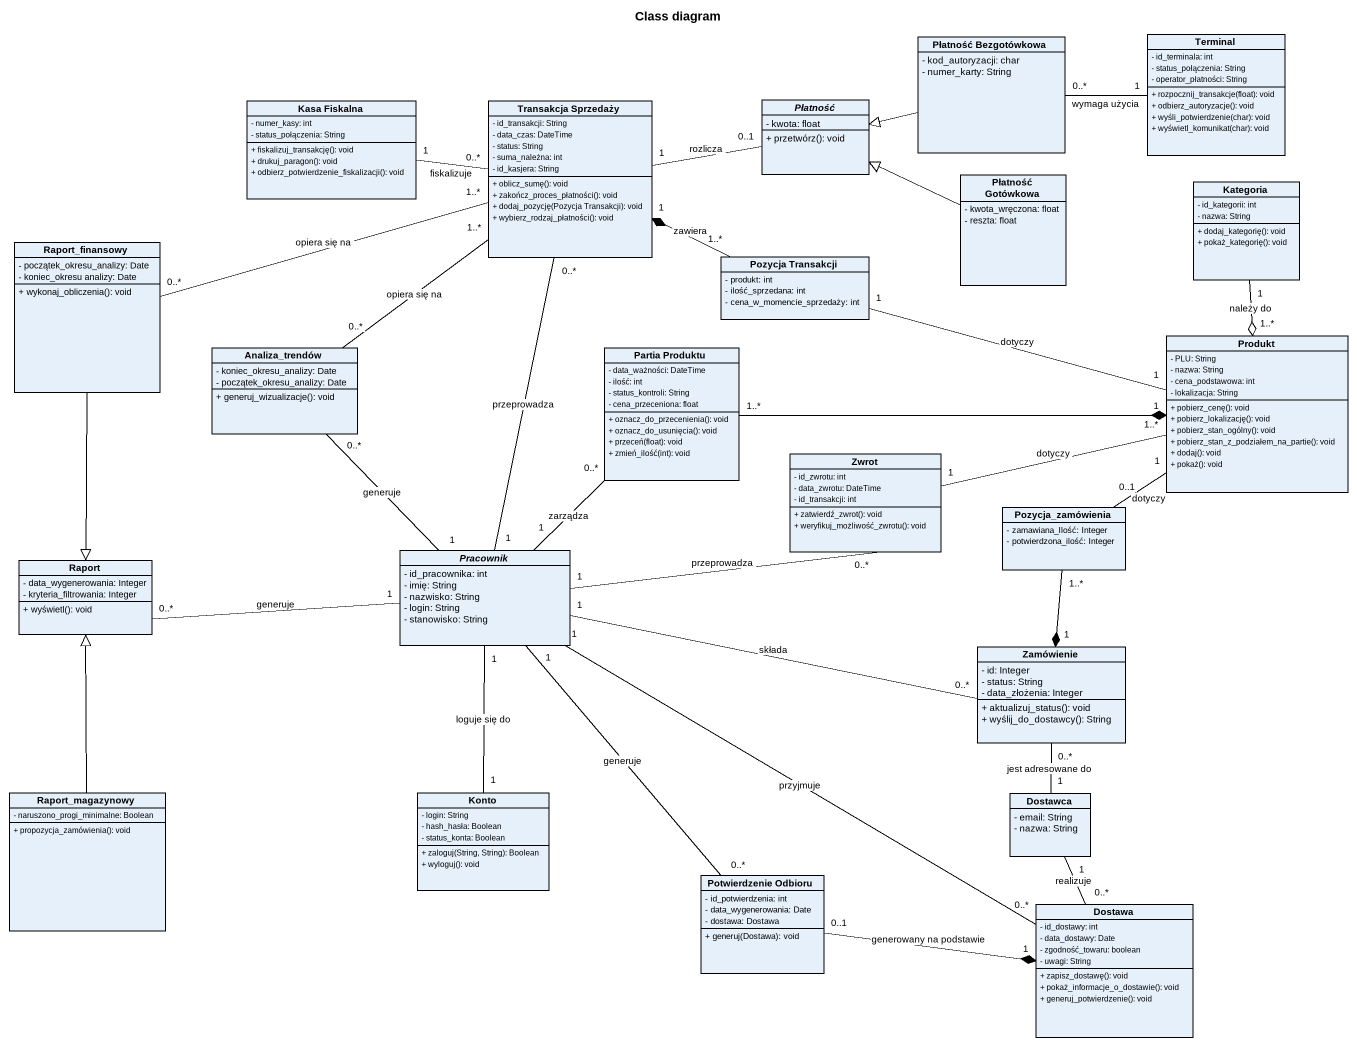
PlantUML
@startuml
title Class diagram
hide circle
hide empty members
skinparam classAttributeIconSize 0
class "Płatność Bezgotówkowa" as Płatność_Bezgotówkowa {
  - kod_autoryzacji: char
  - numer_karty: String
}
class Terminal {
  - id_terminala: int
  - status_połączenia: String
  - operator_płatności: String
  + rozpocznij_transakcje(float): void
  + odbierz_autoryzacje(): void
  + wyśli_potwierdzenie(char): void
  + wyświetl_komunikat(char): void
}
class "Kasa Fiskalna" as Kasa_Fiskalna {
  - numer_kasy: int
  - status_połączenia: String
  + fiskalizuj_transakcję(): void
  + drukuj_paragon(): void
  + odbierz_potwierdzenie_fiskalizacji(): void
}
class "Transakcja Sprzedaży" as Transakcja_Sprzedaży {
  - id_transakcji: String
  - data_czas: DateTime
  - status: String
  - suma_należna: int
  - id_kasjera: String
  + oblicz_sumę(): void
  + zakończ_proces_płatności(): void
  + dodaj_pozycję(Pozycja Transakcji): void
  + wybierz_rodzaj_płatności(): void
}
abstract class Płatność {
  - kwota: float
  + przetwórz(): void
}
class "Płatność Gotówkowa" as Płatność_Gotówkowa {
  - kwota_wręczona: float
  - reszta: float
}
class Kategoria {
  - id_kategorii: int
  - nazwa: String
  + dodaj_kategorię(): void
  + pokaż_kategorię(): void
}
class Raport_finansowy {
  - początek_okresu_analizy: Date
  - koniec_okresu analizy: Date
  + wykonaj_obliczenia(): void
}
class "Pozycja Transakcji" as Pozycja_Transakcji {
  - produkt: int
  - ilość_sprzedana: int
  - cena_w_momencie_sprzedaży: int
}
class Analiza_trendów {
  - koniec_okresu_analizy: Date
  - początek_okresu_analizy: Date
  + generuj_wizualizacje(): void
}
class "Partia Produktu" as Partia_Produktu {
  - data_ważności: DateTime
  - ilość: int
  - status_kontroli: String
  - cena_przeceniona: float
  + oznacz_do_przecenienia(): void
  + oznacz_do_usunięcia(): void
  + przeceń(float): void
  + zmień_ilość(int): void
}
class Produkt {
  - PLU: String
  - nazwa: String
  - cena_podstawowa: int
  - lokalizacja: String
  + pobierz_cenę(): void
  + pobierz_lokalizację(): void
  + pobierz_stan_ogólny(): void
  + pobierz_stan_z_podziałem_na_partie(): void
  + dodaj(): void
  + pokaż(): void
}
class Zwrot {
  - id_zwrotu: int
  - data_zwrotu: DateTime
  - id_transakcji: int
  + zatwierdź_zwrot(): void
  + weryfikuj_możliwość_zwrotu(): void
}
class Pozycja_zamówienia {
  - zamawiana_Ilość: Integer
  - potwierdzona_ilość: Integer
}
abstract class Pracownik {
  - id_pracownika: int
  - imię: String
  - nazwisko: String
  - login: String
  - stanowisko: String
}
class Raport {
  - data_wygenerowania: Integer
  - kryteria_filtrowania: Integer
  + wyświetl(): void
}
class Zamówienie {
  - id: Integer
  - status: String
  - data_złożenia: Integer
  + aktualizuj_status(): void
  + wyślij_do_dostawcy(): String
}
class Raport_magazynowy {
  - naruszono_progi_minimalne: Boolean
  + propozycja_zamówienia(): void
}
class Konto {
  - login: String
  - hash_hasła: Boolean
  - status_konta: Boolean
  + zaloguj(String, String): Boolean
  + wyloguj(): void
}
class Dostawca {
  - email: String
  - nazwa: String
}
class "Potwierdzenie Odbioru" as Potwierdzenie_Odbioru {
  - id_potwierdzenia: int
  - data_wygenerowania: Date
  - dostawa: Dostawa
  + generuj(Dostawa): void
}
class Dostawa {
  - id_dostawy: int
  - data_dostawy: Date
  - zgodność_towaru: boolean
  - uwagi: String
  + zapisz_dostawę(): void
  + pokaż_informacje_o_dostawie(): void
  + generuj_potwierdzenie(): void
}
Płatność_Bezgotówkowa "0..*" -right- "1" Terminal : wymaga użycia
Płatność_Bezgotówkowa -left-|> Płatność
Transakcja_Sprzedaży "0..*" -left- "1" Kasa_Fiskalna : fiskalizuje
Transakcja_Sprzedaży "1" -right- "0..1" Płatność : rozlicza
Transakcja_Sprzedaży "1..*" -left- "0..*" Raport_finansowy : opiera się na
Transakcja_Sprzedaży "1..*" -- "0..*" Analiza_trendów : opiera się na
Płatność_Gotówkowa -left-|> Płatność
Kategoria "1" --o "1..*" Produkt : należy do
Raport_finansowy --|> Raport
Pozycja_Transakcji "1..*" -left-* "1" Transakcja_Sprzedaży : zawiera
Pozycja_Transakcji "1" -right- "1" Produkt : dotyczy
Partia_Produktu "1..*" -right-* "1" Produkt
Zwrot "1" -right- "1..*" Produkt : dotyczy
Pozycja_zamówienia "0..1" -up- "1" Produkt : dotyczy
Pozycja_zamówienia "1..*" --* "1" Zamówienie
Pracownik "1" -up- "0..*" Transakcja_Sprzedaży : przeprowadza
Pracownik "1" -up- "0..*" Analiza_trendów : generuje
Pracownik "1" -up- "0..*" Partia_Produktu : zarządza
Pracownik "1" -right- "0..*" Zwrot : przeprowadza
Pracownik "1" -left- "0..*" Raport : generuje
Pracownik "1" -right- "0..*" Zamówienie : składa
Pracownik "1" -- "0..*" Potwierdzenie_Odbioru : generuje
Pracownik "1" -right- "0..*" Dostawa : przyjmuje
Zamówienie "0..*" -- "1" Dostawca : jest adresowane do
Raport_magazynowy -up-|> Raport
Konto "1" -up- "1" Pracownik : loguje się do
Dostawca "1" -- "0..*" Dostawa : realizuje
Potwierdzenie_Odbioru "0..1" -right-* "1" Dostawa : generowany na podstawie
@enduml
